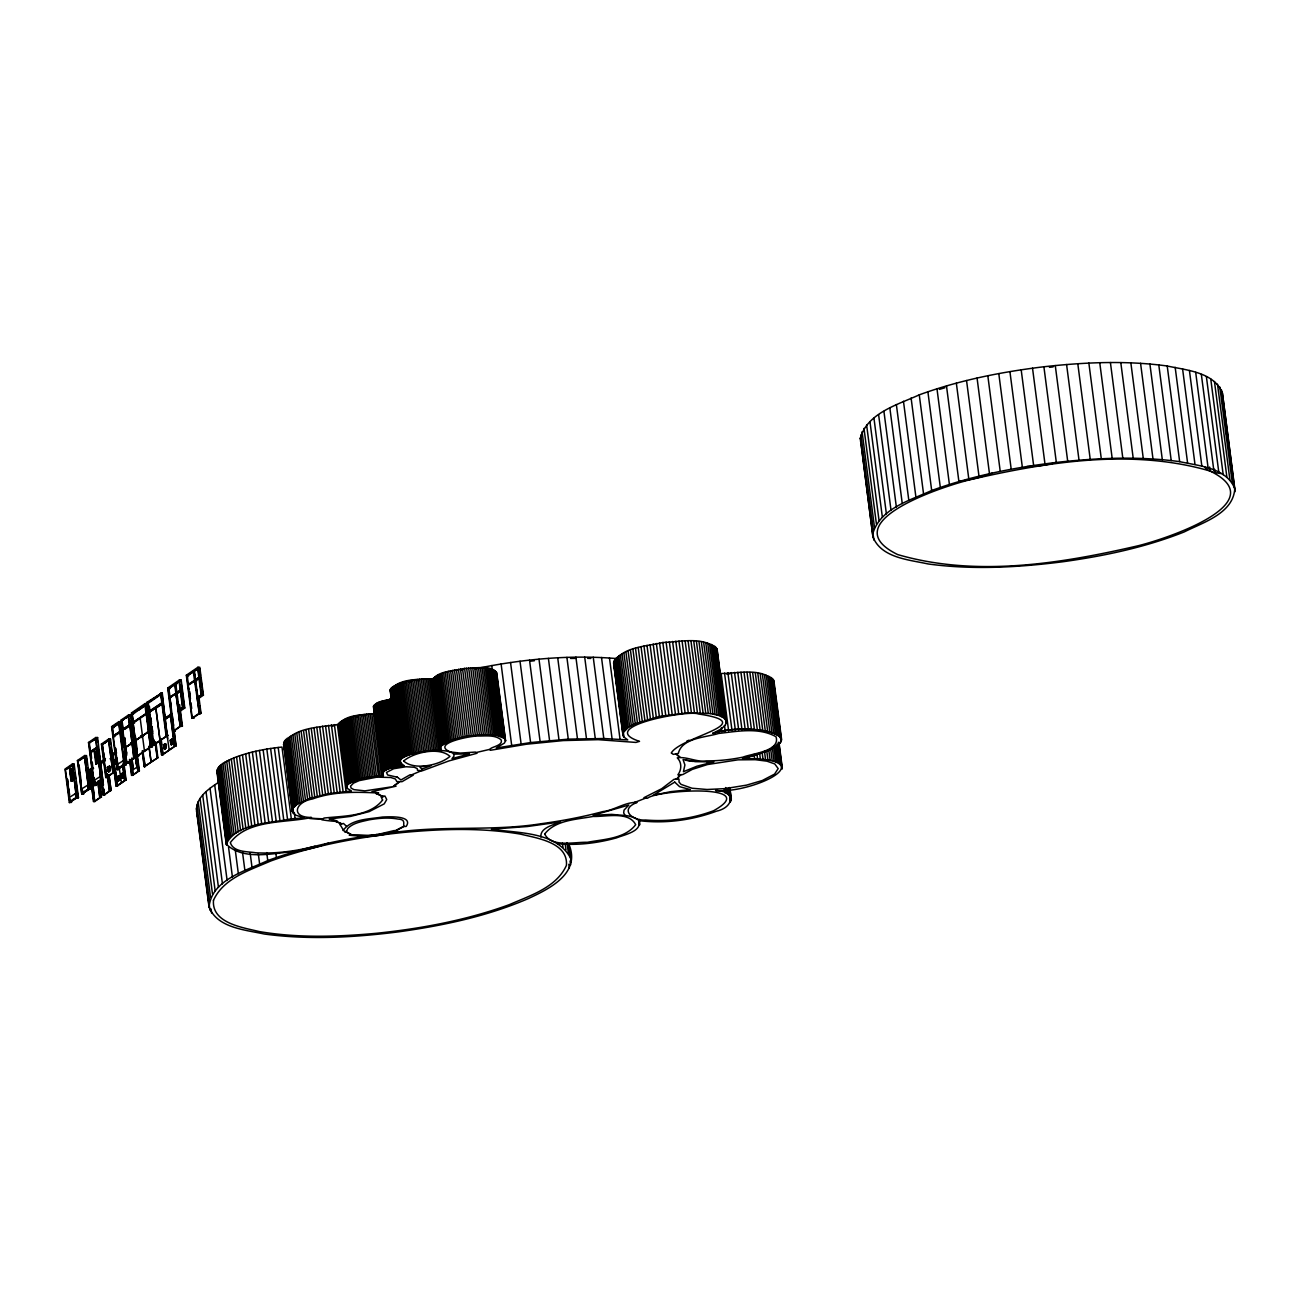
<?xml version="1.0" encoding="UTF-8"?>
<svg xmlns="http://www.w3.org/2000/svg" width="1300" height="1300" viewBox="0 0 1300 1300"><rect width="100%" height="100%" fill="white"/><g stroke="black" fill="none" stroke-linecap="round" stroke-linejoin="round"><path stroke-width="1.5" d="M168.123 735.199L167.472 734.793M343.037 830.521C351.309 818.837 369.298 819.163 382.346 817.05C388.635 816.774 413.774 815.214 406.185 826.426C400.124 827.385 408.509 819.423 398.06 819.081C388.473 817.245 378.592 818.204 369.037 819.845C361.692 821.6 353.226 822.819 347.766 828.49C345.118 836.55 342.713 827.71 339.755 824.428L343.476 823.452L346.434 826.231M375.066 713.472C363.577 715.163 343.379 713.944 338.569 726.082M110.793 758.306L110.126 758.908L110.841 758.258M638.788 820.625C664.901 823.875 691.925 820.284 716.576 811.168C734.484 807.089 735.784 790.66 715.536 790.514C750.734 794.17 828.084 758.387 742.511 758.436C827.889 737.376 750.587 721.126 712.806 733.363L721.289 728.926L725.465 725.026L726.456 721.321L724.197 718.055L718.835 715.439L710.678 713.619L688.269 712.79L659.36 716.398L635.245 723.71L628.128 727.561L623.399 732.42L623.691 736.872L627.786 739.944L603.801 738.514L568.279 739.131L530.579 742.56L496.21 748.004L504.449 743.048L505.586 740.659L504.66 738.514L497.006 735.459L483.389 734.63L467.139 736.239L450.759 740.431L441.236 745.891L440.099 748.28L441.155 750.539L440.505 746.492M557.245 843.619C577.151 845.682 597.383 843.164 616.622 837.85C623.805 834.827 643.354 831.204 638.43 820.219A50.131 13.65 -7.4 0 0 626.616 815.636L611.601 814.385L593.141 815.295L628.859 805.025L624.033 810.095L623.675 812.955L625.089 815.392M569.059 844.708C580.97 873.649 548.827 889.054 527.946 898.739C486.964 916.386 442.894 925.616 398.889 931.807C354.299 937.495 308.88 940.062 264.176 934.001C245.034 929.776 217.441 928.021 209.04 907.059L196.609 811.395C195.374 797.778 208.715 788.872 218.66 782.242M217.783 774.378C214.321 765.31 227.679 760.988 233.821 757.916C249.21 751.855 265.606 748.784 281.986 747.061L291.314 818.805L304.086 817.944L295.311 814.986L292.289 811.346L283.595 744.38C293.832 726.375 321.75 727.383 340.275 724.133M209.04 907.059C211.672 879.336 246.545 870.724 267.751 860.568C311.496 844.659 357.581 836.062 403.764 831.253C449.378 825.988 495.527 830.992 540.979 823.745C561.827 820.934 582.53 817.001 602.875 811.59C614.575 810.209 625.446 801.791 637.097 802.441C618.702 809.364 632.515 821.015 645.58 820.008C668.509 821.876 692.023 818.837 713.57 810.745C763.133 783.201 656.256 789.977 647.53 798.249L643.906 797.696L661.716 788.694L674.082 779.285L678.974 779.058L679.055 782.096L681.054 784.387L692.023 788.239L707.054 789.49L725.075 788.629L746.525 785.135L762.32 780.504L774.589 774.085L778.18 768.592L774.767 763.929L766.903 761.166L755.284 759.704L737.977 759.85L707.46 764.546L692.331 769.372L682.695 774.605L677.885 774.832C681.704 769.892 681.964 762.352 677.284 757.867C686.774 756.275 696.345 762.401 706.371 760.858C718.64 760.955 730.909 759.622 742.918 757.153C751.92 753.512 780.764 751.27 776.003 736.726C758.826 727.041 737.344 731.396 718.673 733.444C705.721 737.49 681.98 737.815 678.356 753.366L673.286 754.374L671.271 752.992C680.875 736.369 762.19 723.304 698.23 713.96C689.39 709.67 594.669 726.684 639.519 741.358L635.911 742.43L598.179 739.668L563.258 740.577L526.484 744.217L491.043 750.181C486.265 747.305 504.286 746.444 501.004 739.716C494.91 734.711 485.956 736.092 478.579 736.028C472.517 735.459 429.081 743.438 450.97 752.245A27.576 7.508 -7.4 0 1 453.407 753.724L454.106 755.999L451.994 758.648L469.43 753.886L453.733 754.114M392.259 699.108C386.717 700.7 373.831 700.716 373.848 708.029M390.569 691.503C396.159 677.625 421.931 679.364 435.224 679.055M495.755 676.081C498.582 663.358 471.754 668.85 464.587 668.395C454.935 671.011 432.315 670.816 432.315 683.459M622.96 735.166L613.649 663.423C621.465 646.49 646.701 646.571 662.837 642.492C680.046 642.054 704.113 635.668 717.145 649.577L726.521 722.215M717.048 651.381L717.145 649.577M860.34 438.214C867.376 412.831 897.926 404.674 919.263 394.842C959.384 380.201 1001.569 371.881 1043.9 366.762C1084.801 362.245 1126.336 360.392 1167.221 365.999C1186.38 370.224 1213.956 371.979 1222.374 392.941L1234.789 488.605C1233.359 513.451 1202.971 522.438 1184.235 531.928C1145.365 547.365 1104.139 556.01 1062.815 561.762C1018.225 567.434 972.806 570.017 928.102 563.956C908.96 559.715 881.367 557.96 872.966 536.997L860.34 438.214L872.966 536.997M872.755 533.878C879.807 508.495 910.341 500.337 931.678 490.506C971.815 475.865 1014 467.545 1056.331 462.426C1097.216 457.892 1138.767 456.056 1179.653 461.646C1198.795 465.887 1226.388 467.642 1234.789 488.605M291.314 818.805C270.676 823.371 236.616 822.721 226.249 844.123C243.831 861.445 274.82 852.654 297.229 851.256A60.986 16.608 -7.4 0 0 327.519 843.489L328.348 843.18M382.59 769.633L383.37 775.645L364.618 777.839L349.408 783.315L347.035 785.395L346.434 787.816L351.455 790.952L328.348 793.666L309.855 798.411L297.001 804.408L293.199 807.966L292.289 811.346M373.783 714.253L375.034 712.189M449.183 751.66L447.021 751.173A27.576 7.508 -7.4 0 0 441.789 750.571C435.988 749.06 386.279 754.731 404.3 765.7C398.548 766.935 380.364 767.439 383.37 775.645M675.886 779.025L677.332 779.139M679.51 774.767L681.119 774.686M676.634 779.058L680.209 774.8M677.024 778.992L680.615 774.784M124.751 747.906L130.374 744.039M125.028 747.679L131.251 743.73L124.849 747.809M134.907 740.919L140.53 737.051M147.94 732.241L135.005 740.821M141.44 736.434L147.062 732.566M141.619 736.84L142.496 735.995L141.537 736.32M393.494 786.142L399.409 781.674M393.998 786.061L399.62 781.804M386.425 701.285L390.39 698.653M95.29 781.479L96.314 785.33L94.087 785.558L88.498 742.511L95.761 737.523L97.614 737.539L102.846 780.845L100.978 780.812L97.386 748.134M117.195 769.665L124.183 764.92L126.327 764.692L120.737 721.646L118.869 721.63L111.605 726.619L117.195 769.665L119.421 769.438L118.397 769.291M127.985 762.71L129.009 762.856L126.782 763.067L121.192 720.021L128.456 715.033L130.325 715.049L135.915 758.111L133.689 758.322L135.915 758.111M146.786 714.171L150.377 746.85L152.23 746.883L147.014 703.576L145.145 703.544L131.349 713.034L139.035 770.933L132.86 775.19M149.646 712.205L154.034 745.274L152.685 745.258L147.095 702.211L162.24 692.738L167.099 736.158M160.485 739.05L162.435 754.634L175.175 745.859L167.7 688.041L179.319 680.046L181.188 680.079L184.811 707.98L180.456 710.97L178.588 710.954L180.196 726.342L175.939 693.664L178.344 707.119M186.322 675.236L197.941 667.241L199.794 667.274L203.418 695.175L199.062 698.165L197.21 698.149L199.176 713.294L191.912 718.283L186.322 675.236L188.175 675.269M88.953 743.064L95.875 738.562L88.953 743.064L90.09 751.822L97.013 747.337L90.09 751.822M112.076 727.171L118.983 722.67L112.076 727.171L113.214 735.93L120.12 731.445L113.214 735.93M121.664 720.574L128.57 716.089L121.664 720.574L122.801 729.332L129.707 724.847L122.801 729.332M131.82 713.586L145.259 704.6L131.82 713.586L133.331 722.361L146.396 713.375L132.957 722.361M149.37 706.29L150.053 711.539L148.704 711.523L147.566 702.764L160.631 693.761L162.191 700.798M171.161 697.385L169.309 697.352L168.171 688.594L175.451 684.109L176.589 692.867L170.056 697.369L168.919 688.594L175.451 684.109M180.944 689.878L176.199 692.608L175.061 683.849L180.928 681.119M186.794 675.789L194.074 671.304L195.211 680.062L187.931 684.548L186.794 675.789L188.646 675.805M198.884 671.808L199.566 677.072L195.569 679.819L193.684 671.044L198.429 668.298L187.525 675.789L187.931 684.548M149.987 701.171L154.586 698.019M159.185 694.85L162.24 692.738M93.259 740.545L97.614 737.539M117.829 723.645L120.737 721.646M125.954 718.055L130.325 715.049M134.745 712.01L137.816 709.898M142.415 706.745L145.47 704.633M147.566 702.764L161.281 693.778M181.188 680.079L175.809 683.849L176.946 692.624M113.994 727.594L112.775 727.577L118.316 723.808M132.697 713.863L133.396 713.879M142.968 706.859L133.218 714.009M148.915 702.78L160.355 694.915M118.836 723.824L113.425 727.188M138.58 710.239L143.487 706.875M198.218 669.24L193.684 671.044M78.471 797.599L76.245 797.826L78.471 797.599L74.132 764.124L72.264 764.091L65 769.08L69.355 802.571L71.581 802.344L70.541 802.197M82.972 793.666L83.996 793.796L81.77 794.024L77.431 760.549L84.679 755.544L86.547 755.576L90.903 789.051L88.676 789.279L82.225 793.78L77.984 761.085M105.755 777.53L107.981 777.303L105.755 777.53L101.416 744.055L108.664 739.05L110.532 739.082L114.514 772.817M148.704 711.523L162.419 702.553L149.354 711.539L148.216 702.764M169.309 697.352L176.589 692.867M176.199 692.608L182.065 689.894L181.382 684.629M194.821 679.803L199.566 677.072M188.679 684.564L193.57 681.184M72.654 765.148L76.343 797.826L69.81 802.327L65.471 769.633L72.101 765.148M81.77 794.024L77.886 761.085L85.085 756.6L80.178 759.98M94.087 785.558L90.204 752.619L96.834 748.134L103.041 794.934L104.715 794.852L103.041 794.934M106.129 777.286L101.871 744.591L109.07 740.106M124.004 759.168L124.751 764.936L117.553 769.421L113.311 736.726L120.494 732.241M126.782 763.067L122.899 730.129L129.529 725.644M137.296 755.836L133.055 723.158L146.218 714.171L150.459 746.85L136.939 756.08L138.808 756.113M152.685 745.258L148.801 712.319L162.532 703.349L169.227 750.214M176.312 693.404L182.162 690.69L184.34 707.428L180.343 710.174L178.49 710.158L176.312 693.404L182.162 690.69M191.912 718.283L194.139 718.055L192.27 718.039L188.029 685.344L195.211 680.859L196.463 690.479M194.935 680.599L199.664 677.869L195.666 680.615L197.844 697.352L194.935 680.599L196.787 680.631M66.869 769.113L74.132 764.124M110.532 739.082L102.164 744.608L106.405 777.286L112.938 772.785L108.664 739.05M162.338 703.349L149.273 712.335L153.043 745.014M91.032 752.505L91.601 758.404M101.871 744.591L105.804 742.365M125.19 729.024L128.456 726.781M162.532 703.349L148.801 712.319M181.041 690.674L177.06 693.42L179.221 710.158L183.219 707.411M94.819 750.392L90.204 752.619M154.911 708.939L161.265 704.567M71.224 768.284C72.751 799.874 74.75 762.661 69.582 769.405L71.142 781.365L73.19 779.967L72.719 776.246M97.451 759.249L97.922 762.97L95.875 764.351L94.331 752.391L95.956 751.27L97.516 763.23M69.826 769.681L71.468 768.804L70.2 769.681L71.272 780.845L69.826 769.681L71.744 768.82L72.231 772.541M96.476 751.806L94.559 752.668L96.476 751.806L96.964 755.528M71.272 780.845L73.19 779.967M97.922 762.97L96.005 763.831L97.646 762.954L96.2 751.806L94.933 752.668L96.379 763.831M71.646 780.845L72.914 779.967M93.502 801.499L95.16 801.401L93.502 801.499L89.359 769.616L92.625 767.374M100.539 761.93L105.446 758.566M114.806 752.115L111.897 754.114L113.392 754.146M148.232 729.137L151.499 726.895M163.898 718.364L171.925 713.879M148.98 729.137L152.246 726.895M93.763 801.32L89.749 770.429L92.755 768.365M100.799 762.84L105.316 759.736M115.57 752.668L112.287 754.942L116.447 752.684M164.093 719.306L171.08 715.033L175.094 745.924M93.486 768.17L90.382 770.347L94.429 801.401L100.62 797.144M101.481 762.678L104.569 760.549M113.701 768.072L116.041 786.012L117.049 785.834L112.921 754.812L115.716 752.879M164.775 719.144L171.893 714.773M90.496 770.445L93.502 768.381M100.035 763.88L104.926 760.614M164.84 719.322L171.519 714.805M100.669 763.75L105.316 760.565M113.669 754.812L116.464 752.895M125.742 748.215L125.564 748.215A1.739 1.479 55.5 0 1 125.287 746.964L126.734 753.09M130.731 743.21L131.007 744.461A1.739 1.479 55.5 0 1 130.731 743.21L131.479 742.918M136.191 739.684L135.444 739.976A1.739 1.479 55.5 0 0 135.72 741.227L136.191 739.684L135.72 741.227M140.888 736.239L141.164 737.49A1.739 1.479 55.5 0 1 140.888 736.239L141.635 735.93M141.976 735.491L142.252 736.742A1.739 1.479 55.5 0 1 141.976 735.491L142.724 735.183M147.42 731.738L147.42 731.738A1.739 1.479 55.5 0 0 147.696 732.989L147.729 731.738M165.506 719.16L170.3 715.878M178.49 710.158L182.471 707.395L180.31 690.658M197.096 697.352L202.963 694.622L202.231 689.049M197.844 697.352L201.841 694.606M141.261 736.58L135.184 740.691M178.588 710.954L182.942 707.947L184.811 707.98M197.21 698.149L201.565 695.142L203.418 695.175M198.965 697.369L202.963 694.622M125.564 748.215L126.003 747.906A1.739 1.479 55.5 0 1 125.726 746.655M147.696 732.989L148.151 732.68A1.739 1.479 55.5 0 1 147.859 731.429M93.438 782.86L91.926 774.085L92.836 773.451M109.281 766.188C112.239 771.29 107.055 774.849 107.835 767.179L109.655 766.188L109.834 767.569L108.046 768.788L109.492 767.78M109.655 766.188L107.835 767.179M109.671 766.334L108.225 767.341M108.436 768.966L109.899 767.975M109.947 768.365L108.485 769.372M108.534 769.762L109.996 768.722L108.534 769.714M70.623 801.288L69.55 797.29L75.92 793.309M83.054 792.74L81.965 788.742L88.335 784.761M94.803 784.258C109.98 771.209 92.007 792.496 94.282 780.276L100.653 776.295M122.834 765.375L117.91 768.365L117.39 764.384L123.76 760.403M108.388 771.517L109.85 770.526M108.452 771.924L109.899 770.916M93.064 782.844L93.974 782.226M70.07 801.271L76.44 797.29M82.485 792.724L88.855 788.742L84.5 791.733M117.91 768.365L124.28 764.384M69.355 802.571L76.895 797.826M88.757 789.279L84.516 756.6L88.676 789.279L90.903 789.051M100.978 780.812L103.204 780.585M108.42 740.106L113.019 772.541M124.101 764.92L126.327 764.692M150.377 746.85L152.604 746.622M161.882 703.332L166.124 736.011L167.83 735.784M173.648 730.844L175.159 731.12L173.648 730.844L180.278 726.342L176.036 693.664L169.406 698.149L175.549 745.859L162.874 754.585L160.599 739.05M90.301 752.619L94.543 785.314L101.075 780.812M153.514 745.014L166.579 736.028L160.891 692.721M82.144 793.78L89.326 789.295M94.445 785.314L101.627 780.829M113.311 772.801L106.779 777.286L105.771 769.6M134.339 758.339L127.14 762.824L133.77 758.322L130.081 725.644M137.946 755.852L151.028 746.866M153.709 745.014L166.774 736.028M174.314 730.844L180.196 726.342M192.92 718.039L199.469 713.554L194.561 680.859M90.025 789.295L89.017 781.609M114.01 772.801L113.133 772.915M134.859 758.469L134.534 754.455M199.274 713.668L201.029 713.31L199.062 698.165M180.668 726.472L182.423 726.115L180.456 710.97M118.202 781.398L117.211 776.604L119.031 775.613L119.649 780.39L119.161 776.555L117.699 777.514M121.485 773.663C123.581 779.188 123.63 779.951 121.485 773.663L123.305 772.671L123.923 777.449L122.98 772.98M165.49 743.665C167.456 747.727 163.442 753.025 163.654 744.673L165.49 743.665C167.554 746.492 161.411 748.117 165.766 745.81M172.218 739.034C174.184 743.064 170.202 748.394 170.398 740.025L172.218 739.034L170.43 740.35M117.244 776.929L119.048 775.759M123.321 772.769L121.875 773.825M163.702 744.981L165.506 743.827M117.293 777.319L119.096 776.165M163.751 745.387L165.555 744.217M170.495 740.74L171.941 739.749M117.358 777.774L119.145 776.506M163.8 745.826L165.604 744.575L164.141 745.566M170.544 741.195L172.347 739.928L170.885 740.935M117.406 778.164L119.21 776.994M123.484 774.053L122.037 775.06M163.865 746.216L165.669 745.062M170.593 741.585L172.396 740.415M117.455 778.57L119.259 777.4M163.914 746.622L165.718 745.452M170.641 741.991L172.461 740.821M117.569 779.366L119.372 778.196M164.011 747.419L165.815 746.249M170.755 742.788C172.819 739.489 173.664 745.046 171.015 744.77M117.617 779.756L119.421 778.586M164.06 747.809L165.864 746.655M170.804 743.178L172.607 742.008M117.666 780.195L119.47 778.944L118.008 779.951M123.403 776.262L121.94 777.254L123.403 776.214M164.125 748.247L165.912 746.996L164.466 748.004M170.869 743.616L172.656 742.365L171.194 743.372M132.015 759.834L133.282 769.535L137.02 767.211L136.013 759.46M117.715 780.553L119.519 779.383M121.989 777.611L123.451 776.604M170.901 743.974L172.721 742.804M118.121 780.796L119.567 779.789M122.037 778.017L123.858 776.847M170.966 744.38L172.77 743.21M117.812 781.349L119.633 780.179M97.776 781.739L99.775 797.192L97.971 781.072M106.974 773.451L109.314 790.628L111.069 790.465L109.005 774.524M124.524 780.163L126.246 780.033L124.524 780.163L122.525 764.725M129.496 759.395L131.56 775.336L133.218 775.239L132.47 769.405M134.566 740.139L137.832 771.014L139.409 770.981L133.153 723.158M142.415 752.863L144.202 766.642L158.015 757.656L157.138 757.738L155.09 742.008L157.511 757.754L144.755 766.512L142.529 750.766M159.689 740.789L161.509 754.747L162.614 754.504M170.332 715.016L174.346 745.908L176.069 745.778L173.989 729.836M108.144 775.028L110.061 790.644L103.968 794.836L101.936 779.285M138.661 770.933L132.47 775.222L130.471 759.655M99.466 781.089L101.351 797.144L99.336 781.609M111.069 790.465L108.875 775.044M131.56 775.336L133.218 775.239M162.987 754.764L162.419 748.8M174.346 745.908L176.069 745.778M109.379 766.903L108.274 767.731M109.428 767.293L108.322 768.137M109.704 769.324L108.599 770.169M109.753 769.73L108.647 770.559M108.68 770.916L109.801 770.12M123.029 773.386L121.924 774.215M123.077 773.776L121.631 774.832L123.094 773.825M165.669 748.004L164.564 748.849M165.734 748.41L164.629 749.239M123.191 774.621L122.086 775.466M123.24 775.011L122.135 775.808M123.289 775.418L122.184 776.262M123.338 775.808L122.249 776.653M117.764 780.959L117.211 776.604M108.696 770.965L109.801 770.169M164.515 748.442L165.977 747.451M122.135 775.856L123.24 775.06M322.173 819.049L323.359 818.561M403.536 826.345L395.72 830.538M396.045 830.57L404.219 826.41M411.369 774.946L421.233 770.803M686.806 741.114L689.081 740.155M634.709 802.084L635.879 802.262M635.57 802.067L645.742 798.086M992.274 473.119L991.445 473.444A60.986 16.608 -7.4 0 1 961.155 481.211L958.847 481.569M939.364 389.415L944.938 387.741M404.121 683.312L405.34 682.955M1056.559 462.394L1055.096 462.816A33.004 8.986 -7.4 0 1 1027.244 466.538L1026.935 466.538M386.734 701.301L387.644 701.074M356.021 717.015L357.37 716.706M315.055 846.251C295.766 851.159 275.779 853.84 255.856 852.8C247.52 851.386 233.415 852.459 230.328 842.611C248.219 818.935 285.447 823.322 311.447 817.456C289.884 817.538 295.441 801.759 312.455 798.996C333.694 791.212 356.98 791.879 378.723 793.049L371.93 791.651L396.094 786.175L364.861 790.887L353.925 789.636L351.13 788.109L350.545 786.175L353.502 783.153L359.141 780.634L376.919 777.14L390.829 777.497L395.395 779.009L396.841 781.592L402.025 781.674L413.254 775.125L410.004 774.816L400.952 779.967L397.345 777.238L387.595 774.962L386.506 772.428L393.673 768.722L406.055 766.74L414.213 767.244L417.251 768.576L417.462 770.299L422.386 770.77L448.858 760.939L477.003 753.269L475.101 752.082L460.314 753.09L449.475 751.839M475.767 752.489L476.336 752.846M489.743 749.369L476.271 752.505M490.327 749.726L489.466 749.678M409.256 681.947L412.035 681.379M475.28 668.769C521.788 659.23 569.676 654.485 617.11 658.629M712.822 733.363C750.62 721.126 827.905 737.392 742.511 758.436M713.684 761.946L696.962 766.188L683.442 771.712L684.905 764.952L683.069 759.558L695.419 761.67L713.684 761.946L707.135 762.109M378.983 834.194L394.16 830.57L397.637 830.83L391.17 832.861A33.004 8.986 -7.4 0 1 363.317 836.583L349.229 835.201C358.296 833.804 367.916 836.68 377.195 834.454M460.948 670.036L462.735 669.776M363.025 715.65L364.471 715.439M1049.409 367.315L1053.097 366.925M530.709 661.148L534.398 660.741M417.82 680.501L419.282 680.339M774.166 682.24C763.555 666.689 737.62 673.644 721.159 673.481L728.617 730.876M331.37 726.082L334.067 725.79M726.765 674.066L729.852 673.839M570.538 658.45L575.721 658.369M175.061 683.849L176.93 683.865M188.029 685.344L189.183 689.211M167.7 688.041L169.569 688.074M168.171 688.594L170.024 688.61M170.056 698.165L175.923 745.875M147.095 702.211L148.444 702.227M199.176 713.294L201.029 713.31M140.237 718.673L144.495 751.351M121.192 720.021L123.061 720.054M133.055 723.158L134.582 723.044M130.634 724.474L130.715 721.126M180.554 726.099L182.423 726.115M166.124 736.011L167.472 736.044M142.886 736.434L142.707 736.434A1.739 1.479 55.5 0 1 142.415 735.183M142.252 736.742L142.285 735.491M113.311 736.726L114.839 736.629M141.798 737.181L141.619 737.181A1.739 1.479 55.5 0 1 141.326 735.93M141.164 737.49L141.196 736.239M135.444 738.969L133.949 738.952L138.093 770.835M170.398 740.025L171.389 744.819M135.736 739.976L134.631 739.879L137.832 771.014M160.046 740.512L155.805 707.834L161.866 754.488M136.354 740.919L136.159 740.919A1.739 1.479 55.5 0 1 135.882 739.668M88.498 742.511L90.35 742.544M131.641 744.169L131.463 744.169A1.739 1.479 55.5 0 1 131.17 742.918M163.654 744.673L164.645 749.45M101.416 744.055L103.269 744.071M131.007 744.461L131.04 743.226M161.509 754.747L163.183 754.634M77.431 760.549L79.284 760.565M144.202 766.642L145.129 766.529L144.105 758.648M137.02 767.211L135.135 755.576M133.282 769.535L131.95 757.884M89.749 770.429L91.13 770.315M112.661 772.785L114.888 772.558M91.926 774.085L93.259 782.844M94.543 782.275L95.355 784.274M121.534 783.023L119.145 767.488M116.041 786.012L117.699 785.915L115.456 770.087M99.775 797.192L101.53 797.03M587.616 658.352L590.899 658.434M310.424 818.269L322.595 818.805M309.676 818.512L322.514 819.065M692.77 761.41L685.717 760.24M1221.171 473.574L1219.871 473.411A50.131 13.65 -7.4 0 1 1205.197 467.691L1204.807 467.025M396.435 776.945L397.572 777.335M1210.121 471.039C1132.203 448.354 1048.32 461.711 970.726 479.586C946.936 485.144 830.911 521.869 897.65 554.564C975.569 577.265 1059.435 563.908 1137.045 546.016C1160.819 540.459 1276.844 503.734 1210.121 471.039L1209.601 467.058M335.335 821.064L341.786 823.761M334.961 821.161L341.445 823.859M147.095 732.891L141.716 736.206M377.569 793.341L376.058 793.715M383.809 796.347L382.314 796.721M376.984 793.601L382.899 796.445M376.61 793.699L382.525 796.543M346.223 831.431L344.695 831.805M345.995 831.61L351.423 834.568M345.605 831.691L351.049 834.649M570.863 858.666C556.758 831.22 517.855 833.349 491.351 829.189L527.394 826.524L560.56 821.892C553.767 824.98 539.955 827.499 540.881 837.086M676.276 753.854L680.046 757.153M675.87 753.935L679.673 757.283M285.659 747.37L284.863 746.671L285.382 750.604M614.364 665.129L613.649 663.423M860.535 441.334L861.461 444.372M283.595 744.38L285.285 753.821M196.609 811.395L198.315 820.398M1235 491.725L1222.374 392.941M1221.447 389.919L1233.879 485.582M1222.585 403.26L1223.105 407.241M1226.469 433.16L1226.989 437.141M1230.352 463.044L1230.872 467.025M1231.636 473.005L1232.156 477.003M1219.822 386.994L1232.254 482.657M1217.499 384.199L1229.914 479.863M1214.46 381.534L1226.891 477.198M1210.755 378.999L1223.186 474.663M1206.384 376.626L1218.799 472.29M1214.509 469.219L1215.029 473.216M1201.346 374.4L1213.778 470.064M1195.691 372.352L1208.122 468.016M1189.419 370.484L1201.85 466.148M1182.578 368.794L1194.993 464.457M1175.168 367.299L1187.582 462.946M1167.221 365.999L1179.653 461.646M1158.788 364.894L1171.219 460.558M1149.899 364L1162.314 459.664M1140.571 363.317L1153.003 458.981M1130.854 362.846L1143.285 458.51M1120.795 362.586L1133.21 458.25M1110.411 362.537L1122.826 458.201M1099.751 362.716L1112.182 458.38M1088.864 363.106L1101.295 458.77M1077.797 363.707L1090.229 459.371M1066.585 364.52L1079.016 460.184M1055.275 365.544L1067.69 461.207M1043.9 366.762L1056.331 462.426M1032.525 368.192L1044.956 463.84M1021.182 369.801L1033.614 465.465M1009.921 371.605L1022.352 467.269M998.79 373.588L1011.205 469.251M987.821 375.749L1000.236 471.396M977.064 378.056L989.479 473.72M966.55 380.526L978.981 476.19M956.345 383.142L968.776 478.806M946.481 385.905L958.896 481.552M936.975 388.765L949.406 484.429M927.891 391.755L940.322 487.419M919.263 394.842L931.678 490.506M911.105 398.011L923.52 493.675M903.467 401.261L915.883 496.925M896.366 404.576L908.798 500.24M889.85 407.94L902.265 503.604M883.919 411.336L896.35 507M878.621 414.765L891.036 510.429M873.958 418.194L886.389 513.858M869.96 421.622L882.375 517.286M866.629 425.019L879.06 520.683M863.996 428.399L876.428 524.062M862.079 431.73L874.494 527.394M860.844 435.012L873.275 530.676M861.721 446.355L862.485 452.335M863.005 456.316L863.785 462.296M864.305 466.294L865.085 472.274M865.605 476.255L866.369 482.235M866.889 486.216L867.669 492.196M868.189 496.177L868.969 502.157M869.489 506.139L870.252 512.119M870.773 516.116L871.553 522.096M872.072 526.077L872.852 532.058M873.356 536.039L873.876 540.02M773.858 680.42L781.625 739.651M773.37 679.543L781.462 740.594M774.15 688.139L774.67 692.087M775.434 698.035L775.954 701.984M776.717 707.931L777.238 711.88M778.017 717.827L778.521 721.776M779.301 727.724L779.805 731.673M780.585 737.62L781.089 741.569M772.688 678.714L780.146 736.109M771.794 677.918L779.253 735.312M770.705 677.17L778.164 734.565M778.976 742.365L782.324 768.105M778.846 743.324L782.194 769.048M778.261 742.316L781.414 765.408M769.405 676.455L776.864 733.85M778.115 744.803L780.683 764.595M777.189 744.006L779.756 763.799M767.926 675.789L775.369 733.184M776.311 745.241L778.619 763.051M766.236 675.188L773.695 732.582M775.239 746.525L777.303 762.352M764.384 674.619L771.842 732.014M773.711 745.859L775.775 761.702M772.265 747.24L774.069 761.101M762.352 674.115L769.811 731.51M770.624 748.67L772.168 760.549M760.159 673.676L767.617 731.071M768.82 750.149L770.104 760.045M757.803 673.286L765.261 730.681M766.854 751.692L767.878 759.606M755.3 672.945L762.759 730.356M764.465 751.319L765.505 759.233M752.651 672.685L760.11 730.08M762.206 752.976L762.97 758.924M749.889 672.474L757.347 729.869M759.541 752.716L760.305 758.664M747.012 672.344L754.455 729.739M757.006 754.504L757.51 758.469M744.023 672.262L751.465 729.658M754.097 754.374L754.617 758.339M740.935 672.246L748.378 729.641M737.766 672.295L745.225 729.69M734.533 672.409L741.991 729.804M731.234 672.587L738.692 729.983M727.903 672.815L735.361 730.21M724.539 673.124L731.997 730.519M716.885 648.716L726.375 723.141M716.414 647.871L725.725 719.631M716.966 654.322L717.486 658.304M718.25 664.284L718.77 668.265M719.55 674.245L720.33 680.225M720.85 684.206L721.37 688.204M722.134 694.184L722.654 698.165M723.434 704.145L724.214 710.125M724.734 714.106L725.238 718.087M715.747 647.075L725.059 718.819M714.886 646.311L724.197 718.055M724.457 725.367L725.238 731.299M713.814 645.596L723.141 717.34M712.562 644.914L721.89 716.658M729.983 788.401L731.347 799.224M711.133 644.28L720.444 716.024M729.674 787.508L731.234 800.166M729.414 788.613L730.438 796.543M721.337 727.821L721.858 731.786M729.869 793.227L730.892 801.141M728.699 787.784L729.722 795.714M729.836 798.168L730.356 802.133M709.508 643.695L718.835 715.439M728.016 788.986L728.796 794.918M726.895 788.239L727.659 794.17M707.72 643.159L717.031 714.903M725.562 787.54L726.326 793.471M705.754 642.671L715.081 714.415M724.295 788.856L724.815 792.821M703.641 642.233L712.952 713.992M701.366 641.875L710.678 713.619M698.961 641.55L708.273 713.294M696.41 641.29L705.721 713.05M693.745 641.095L703.056 712.855M690.966 640.965L700.278 712.709M688.09 640.9L697.401 712.644M685.116 640.884L694.428 712.628M682.061 640.933L691.389 712.676M678.957 641.046L688.269 712.79M675.789 641.209L685.1 712.969M672.587 641.452L681.899 713.196M669.337 641.745L678.665 713.489M666.087 642.086L675.415 713.83M662.837 642.492L672.149 714.236M659.587 642.964L668.915 714.707M656.37 643.467L665.697 715.227M653.185 644.036L662.496 715.78M650.049 644.654L659.36 716.398M646.977 645.32L656.289 717.064M643.971 646.035L653.283 717.779M641.046 646.783L650.358 718.526M638.219 647.562L647.546 719.306M635.505 648.391L644.832 720.135M632.905 649.236L642.233 720.98M630.435 650.114L639.762 721.874M628.111 651.024L637.423 722.784M625.918 651.966L635.245 723.71M623.886 652.909L633.214 724.653M622.017 653.867L631.345 725.611M620.327 654.842L629.655 726.586M618.816 655.817L628.128 727.561M639.405 819.488L639.811 824.346M617.484 656.793L626.795 728.553M638.983 821.259L639.503 825.24M616.33 657.784L625.658 729.528M615.387 658.759L624.699 730.503M614.64 659.717L623.951 731.461M614.087 660.676L623.399 732.42M613.73 661.619L623.691 736.872M613.584 662.529L623.22 736.028M609.472 657.979L620.035 739.278M601.51 657.491L612.072 738.806M593.239 657.199L603.801 738.514M584.691 657.085L595.254 738.4M575.9 657.15L586.446 738.465M566.898 657.394L577.444 738.709M557.716 657.816L568.279 739.131M548.405 658.418L558.967 739.716M568.75 843.846L571.074 861.786M568.392 843.684L569.952 855.627M570.05 861.006L570.57 864.987M567.028 842.758L568.327 852.719M568.815 864.273L569.335 868.27M565.207 843.944L565.988 849.924M538.996 659.181L549.559 740.496M562.445 843.261L562.965 847.242M529.523 660.124L540.085 741.439M520.016 661.245L530.579 742.56M510.543 662.512L521.089 743.827M501.101 663.959L511.664 745.274M496.681 672.587L505.586 740.659M496.389 672.051L505.489 741.244M495.966 671.548L504.66 738.514M497.25 683.345L497.754 687.294M498.534 693.192L499.038 697.141M499.801 703.04L500.321 706.989M501.085 712.887L501.589 716.836M502.369 722.735L502.872 726.684M503.636 732.582L504.156 736.531M495.414 671.06L504.124 738.026M494.747 670.605L503.441 737.571M493.968 670.183L502.661 737.149M493.058 669.776L501.751 736.742M491.757 665.535L492.261 669.516M492.034 669.403L500.727 736.369M490.896 669.077L499.59 736.028M489.661 668.769L498.355 735.735M488.312 668.492L497.006 735.459M486.882 668.265L495.576 735.215M485.355 668.054L494.049 735.02M483.746 667.891L492.44 734.858M482.056 667.778L490.766 734.744M480.301 667.696L489.011 734.646M478.481 667.648L487.191 734.614M476.613 667.631L485.306 734.597M474.679 667.664L483.389 734.63M472.712 667.729L481.406 734.695M470.714 667.842L479.407 734.809M468.683 667.989L477.392 734.955M466.635 668.184L475.345 735.134M464.587 668.395L473.281 735.361M462.524 668.655L471.234 735.621M460.476 668.947L469.17 735.914M458.445 669.273L467.139 736.239M456.43 669.63L465.124 736.596M454.448 670.02L463.141 736.986M452.497 670.442L461.207 737.409M450.613 670.881L459.306 737.847M448.76 671.352L457.454 738.319M446.973 671.856L455.666 738.822M445.25 672.376L453.96 739.342M443.609 672.913L452.319 739.879M442.049 673.481L450.759 740.431M440.586 674.05L449.28 741.016M439.205 674.635L447.899 741.601M437.921 675.236L446.615 742.202M436.735 675.837L445.429 742.804M435.663 676.455L444.356 743.421M434.704 677.072L443.398 744.039M433.859 677.69L442.569 744.656M433.144 678.308L441.837 745.274M432.543 678.925L441.236 745.891M432.071 679.543L440.765 746.509M431.827 678.795L432.25 681.98M432.835 687.408L433.599 693.306M434.119 697.255L434.882 703.154M435.386 707.102L436.15 713.001M436.67 716.95L437.564 722.962M437.954 726.798L438.848 732.81M439.481 738.611L440.131 742.658M431.714 680.144L440.602 749.921M431.503 680.729L440.456 749.889M431.015 678.746L440.326 750.506M437.45 735.865L437.97 739.846M438.75 745.826L439.27 749.808M429.488 678.714L438.815 750.457M427.927 678.714L437.239 750.457M426.319 678.73L435.63 750.474M424.661 678.795L433.989 750.539M423.004 678.876L432.315 750.636M421.298 679.006L430.625 750.75M419.591 679.153L428.919 750.913M417.885 679.347L427.196 751.091M416.163 679.559L425.474 751.303M414.44 679.803L423.767 751.546M412.75 680.079L422.061 751.822M411.06 680.371L420.387 752.115M409.402 680.696L418.73 752.44M407.777 681.054L417.105 752.798M406.201 681.428L415.512 753.171M404.658 681.817L413.969 753.561M403.162 682.24L412.474 753.984M401.733 682.663L411.044 754.423M400.351 683.117L409.679 754.861M399.051 683.589L408.363 755.332M397.816 684.06L407.144 755.804M396.662 684.564L405.99 756.308M395.59 685.051L404.918 756.795M394.615 685.571L403.926 757.315M393.705 686.075L403.033 757.819M392.909 686.595L402.236 758.339M392.21 687.115L401.521 758.859M391.609 687.635L400.92 759.379M391.105 688.139L400.416 759.899M392.779 703.04L393.283 706.972M393.965 712.27L394.566 716.82M395.33 722.735L395.834 726.668M397.849 742.154L398.369 746.135M400.449 762.125L400.952 766.058M390.699 688.659L400.026 760.403M390.406 689.163L400.238 763.669M390.227 689.65L399.636 762.808M390.146 690.137L399.506 762.352M391.007 699.286L399.717 766.236M389.773 699.481L398.466 766.447M388.554 699.692L397.248 766.659M387.351 699.936L396.045 766.886M386.165 700.18L394.859 767.146M385.011 700.456L393.705 767.423M383.89 700.749L392.584 767.715M382.801 701.041L391.511 768.008M381.761 701.366L390.455 768.332M380.77 701.691L389.464 768.658M379.811 702.033L388.521 768.999M378.918 702.374L387.611 769.34M378.089 702.731L386.783 769.697M377.309 703.105L386.002 770.055M376.577 703.462L385.287 770.429M375.928 703.836L384.637 770.803M375.359 704.21L384.053 771.176M374.839 704.6L383.533 771.55M374.4 704.974L383.094 771.94M374.644 708.663L375.148 712.611M378.479 738.205L378.983 742.154M374.043 705.347L383.142 775.661M373.75 705.721L382.931 775.352M373.539 706.079L382.606 775.06M373.392 706.436L382.346 774.751M373.441 713.521L381.517 775.694M371.784 713.602L379.86 775.775M370.094 713.716L378.381 775.872M368.387 713.846L376.464 776.035M366.681 714.025L374.741 776.197M364.959 714.22L373.035 776.409M363.236 714.464L371.312 776.636M361.53 714.724L369.606 776.896M359.84 715.016L367.916 777.189M358.183 715.325L366.243 777.497M356.541 715.666L364.618 777.839M354.933 716.024L363.009 778.212M353.373 716.414L361.449 778.602M351.861 716.82L359.938 779.009M350.399 717.242L358.475 779.431M349.001 717.697L357.077 779.87M347.669 718.153L355.745 780.341M346.418 718.624L354.494 780.812M345.231 719.111L353.308 781.3M344.126 719.615L352.202 781.788M343.102 720.119L351.179 782.291M342.176 720.622L350.252 782.811M341.331 721.142L349.408 783.315M340.584 721.663L348.66 783.835M339.95 722.183L348.026 784.355M339.398 722.702L347.474 784.875M338.959 723.206L347.035 785.395M338.634 723.71L346.71 785.899M338.406 724.214L346.954 788.694M338.276 724.701L346.645 788.271M337.35 724.344L346.044 791.31M334.392 724.604L343.086 791.57M331.419 724.929L340.129 791.895M328.461 725.303L337.155 792.269M325.504 725.725L334.197 792.691M322.562 726.196L331.256 793.163M319.654 726.716L328.348 793.666M316.794 727.269L325.488 794.235M313.983 727.87L322.676 794.836M311.252 728.52L319.946 795.486M308.588 729.202L317.281 796.169M306.004 729.918L314.714 796.884M303.534 730.665L312.227 797.631M301.161 731.445L309.855 798.411M298.902 732.258L307.613 799.224M296.774 733.086L305.484 800.053M294.791 733.931L303.485 800.898M292.939 734.793L301.632 801.759M291.233 735.67L299.926 802.636M289.689 736.564L298.382 803.53M288.308 737.457L297.001 804.408M287.089 738.351L295.783 805.317M286.049 739.245L294.743 806.211M285.188 740.122L293.881 807.089M294.32 812.484L295.084 818.464M284.489 741.016L293.199 807.966M286.146 756.519L286.65 760.451M288.697 776.214L289.217 780.146M292.533 805.756L293.556 813.621M283.985 741.878L292.695 808.844M285.789 757.754L286.553 763.669M287.072 767.601L287.836 773.516M288.34 777.449L292.955 812.906M283.676 742.739L292.533 812.142M278.2 747.467L287.511 819.211M274.398 747.939L283.709 819.683M270.611 748.491L279.923 820.235M266.841 749.092L276.152 820.836M263.12 749.742L272.431 821.486M275.876 853.483L276.396 857.48M259.464 750.474L268.775 822.217M255.856 751.238L265.184 822.981M266.711 852.589L267.751 860.568M252.346 752.066L261.674 823.81M248.95 752.944L258.261 824.688M245.651 753.854L254.963 825.614M258.31 853.775L259.594 863.736M242.466 754.829L251.794 826.572M239.444 755.82L248.755 827.564M250.153 853.028L251.956 866.986M236.551 756.844L245.863 828.604M233.821 757.916L243.149 829.66M231.27 758.989L240.597 830.749M242.531 852.361L244.871 870.301M228.898 760.11L238.225 831.854M226.72 761.231L236.047 832.975M224.738 762.369L234.065 834.112M235.235 849.745L238.339 873.665M222.966 763.506L232.294 835.25M221.422 764.644L230.734 836.404M220.074 765.798L229.401 837.541M218.969 766.935L228.296 838.679M228.54 847.161L232.424 877.061M218.091 768.056L227.403 839.816M217.441 769.178L226.769 840.921M218.303 778.359L219.082 784.339M219.602 788.32L220.366 794.3M220.886 798.281L221.666 804.261M222.186 808.242L222.966 814.222M223.486 818.22L224.25 824.2M224.77 828.181L225.55 834.161M226.07 838.142L226.85 844.123M217.035 770.266L226.557 845.146M216.873 771.339L226.249 844.123M199.55 668.314L200.46 675.334M200.785 677.885L201.744 685.327M214.695 784.81L227.11 880.474M200.151 681.59L200.882 687.164M197.941 667.241L201.565 695.142M197.681 668.298L198.819 677.056M198.916 677.852L201.094 694.606M198.673 698.181L199.176 702.033M199.68 705.867L200.671 713.57M198.169 698.181L198.656 702.016M199.664 709.719L200.168 713.554M210.031 788.239L222.446 883.903M194.431 671.044L195.569 679.819M199.485 709.881L199.972 713.684M196.966 694.33L197.47 698.165M193.326 671.288L194.464 680.062M206.034 791.668L218.449 887.331M189.654 691.324L190.141 695.126M189.686 693.046L190.434 698.815M190.921 702.666L191.685 708.435M202.702 795.08L215.134 890.744M200.07 798.46L212.501 894.124M198.153 801.791L210.568 897.455M211.071 909.009L211.575 913.006M196.918 805.074L209.349 900.721M198.819 824.379L199.599 830.359M200.119 834.356L202.183 850.298M202.702 854.279L203.482 860.259M204.002 864.24L206.066 880.181M206.586 884.179L207.366 890.159M207.886 894.14L209.95 910.081M196.414 808.275L208.829 903.939M182.016 698.116L182.731 703.69M179.319 680.046L182.942 707.947M179.059 681.102L180.196 689.861M179.627 704.6L180.343 710.174M180.05 710.986L182.049 726.375M180.05 714.821L180.537 718.673M174.704 684.092L175.841 692.867M170.56 702L171.064 705.851M172.055 713.538L173.55 725.075M172.965 721.858L173.469 725.839M170.43 713.863L174.574 745.745M161.98 693.794L162.89 700.798M163.183 702.959L167.684 738.595M163.248 704.892L163.865 711.165M164.499 714.626L165.1 720.785M165.766 724.36L166.351 730.389M160.631 693.761L161.769 702.536M161.151 739.099L161.915 744.916M155.838 742.008L157.885 757.754M150.898 717.99L151.401 721.955M152.149 727.724L152.653 731.575M150.719 718.104L151.466 723.872M151.97 727.724L152.718 733.492M146.754 704.633L147.176 707.98M149.451 725.465L149.955 729.365M150.719 735.199L151.222 739.099M146.234 704.616L146.673 707.964M148.947 725.465L149.451 729.349M150.199 735.199L150.54 739.31M145.145 703.544L150.735 746.606M144.885 704.6L146.023 713.375M149.077 746.395L151.125 762.141L148.899 746.395M143.13 752.7L144.95 766.659M142.334 750.766L144.381 766.512M135.46 736.629L137.199 750.084M132.194 713.586L133.331 722.361M132.763 736.954L130.731 725.27L131.235 729.154M133.266 740.837L136.841 767.211M133.266 744.721L133.77 748.621M128.456 715.033L134.046 758.079M128.196 716.072L129.334 724.847M131.202 759.688L131.966 765.521M130.975 759.411L133.055 775.352M130.569 759.72L132.567 775.158M129.821 759.704L131.82 775.158M124.735 737.717L125.483 743.486M124.556 737.831L126.799 755.137M122.037 720.574L123.175 729.349M120.478 722.702L121.339 729.398M121.664 731.867L123.679 747.435M124.183 751.319L125.206 759.102M120.169 724.36L120.835 729.381M121.647 735.751L122.151 739.635M124.183 755.202L124.686 759.102M118.869 721.63L124.459 764.676M118.609 722.67L119.746 731.445M119.844 732.241L126.1 780.13M123.207 760.386L125.726 780.13L117.325 785.899L115.31 770.38M123.338 764.595L125.271 780.179L116.951 785.899L113.035 754.942M122.688 764.075L124.751 780.016M115.651 748.15L116.399 753.919M116.886 757.77L117.65 763.539M115.456 748.28L118.219 769.421M112.45 727.171L113.588 735.946M114.156 760.126L114.92 764.53M114.043 760.679L114.562 764.562M110.776 743.974L109.769 740.122L110.256 743.974M111.28 747.825L116.301 785.834M112.418 758.111L113.197 764.091M111.264 751.66L111.767 755.495M112.515 761.264L113.003 765.115M112.353 761.54L112.84 765.326M107.965 766.545L108.826 771.972M107.51 767.293L108.014 771.176M108.517 775.06L110.532 790.579L104.341 794.836L103.594 789.003M107.12 767.26L107.64 771.176M107.51 774.508L109.59 790.449M103.756 752.472L104.731 760.077M106.47 773.37L106.957 777.173M102.521 744.608L103.285 750.376M103.772 754.211L104.52 759.98M97.793 741.942L96.85 738.579L97.272 741.926M99.06 751.644L98.036 747.744L98.54 751.644M99.564 755.544L103.447 785.135M103.756 788.986L104.536 794.966M102.586 781.251L103.09 785.135M99.547 759.428L100.051 763.327M100.815 769.161L101.303 773.533M95.761 737.523L101.351 780.569M101.546 781.251L103.301 794.755M95.501 738.562L96.639 747.337M100.084 776.279L100.604 780.276M95.826 751.79L97.272 762.954M95.209 752.684L96.655 763.831M98.962 781.625L100.978 797.144L94.786 801.401L90.756 770.347M98.589 781.592L100.522 797.192M92.284 762.125L92.853 768.008M94.104 777.628L95.095 785.314M89.326 743.064L90.464 751.839M92.755 777.595L93.21 781.105M90.854 769.633L94.218 795.551M86.531 758.55L87.295 764.319M87.782 768.154L90.529 789.311M87.782 771.989L88.27 775.84M84.679 755.544L89.147 789.409M87.782 784.745L88.303 788.726M79.04 764.952L81.282 782.242M82.29 789.945L82.794 793.78M74.36 769.015L73.353 765.164L73.856 768.999M74.864 772.85L75.611 778.619M76.115 782.47L78.114 797.859M76.099 786.305L76.603 790.156M75.936 786.581L76.424 790.367M72.264 764.091L76.603 797.582M75.351 793.293L75.871 797.274M70.476 769.681L71.922 780.845M67.584 779.415L68.331 785.119M68.819 788.905L69.566 794.609M67.373 779.253L69.615 796.559M544.684 834.048C551.59 847.811 574.356 841.847 587.324 842.303C603.59 839.215 624.91 838.858 635.684 824.704C628.778 810.94 606.028 816.887 593.044 816.449C576.794 819.52 555.457 819.894 544.684 834.048M213.476 900.315C211.607 923.227 242.678 927.501 259.301 931.564C297.976 938.145 337.545 936.861 376.447 933.286C421.59 928.574 466.619 920.189 509.356 904.638C530.026 895.554 556.416 887.608 566.426 865.394C568.295 842.498 537.225 838.208 520.601 834.145C481.926 827.564 442.374 828.847 403.455 832.439C358.329 837.135 313.284 845.52 270.546 861.071C249.876 870.171 223.502 878.101 213.476 900.315M382.59 800.02C369.866 816.66 343.623 815.864 324.301 818.009L321.571 819.617C323.863 820.511 350.301 823.322 329.127 819.016L350.61 816.4L369.102 811.655L384.215 803.871L386.734 799.533L384.963 796.055L381.16 796.997L382.59 800.02M403.683 760.988C413.839 770.64 439.595 765.391 449.962 756.405C439.806 746.753 414.05 752.017 403.683 760.988M421.834 769.129L430.983 765.684L419.754 766.854L421.834 769.129M674.733 782.113L653.217 795.242L670.962 791.619L690.365 789.604L679.575 786.646L674.733 782.113M119.308 777.741L117.504 778.96L119.324 777.79M172.494 741.163L170.706 742.381L172.51 741.211M154.407 745.03L153.465 739.261L154.407 745.03"/></g></svg>
